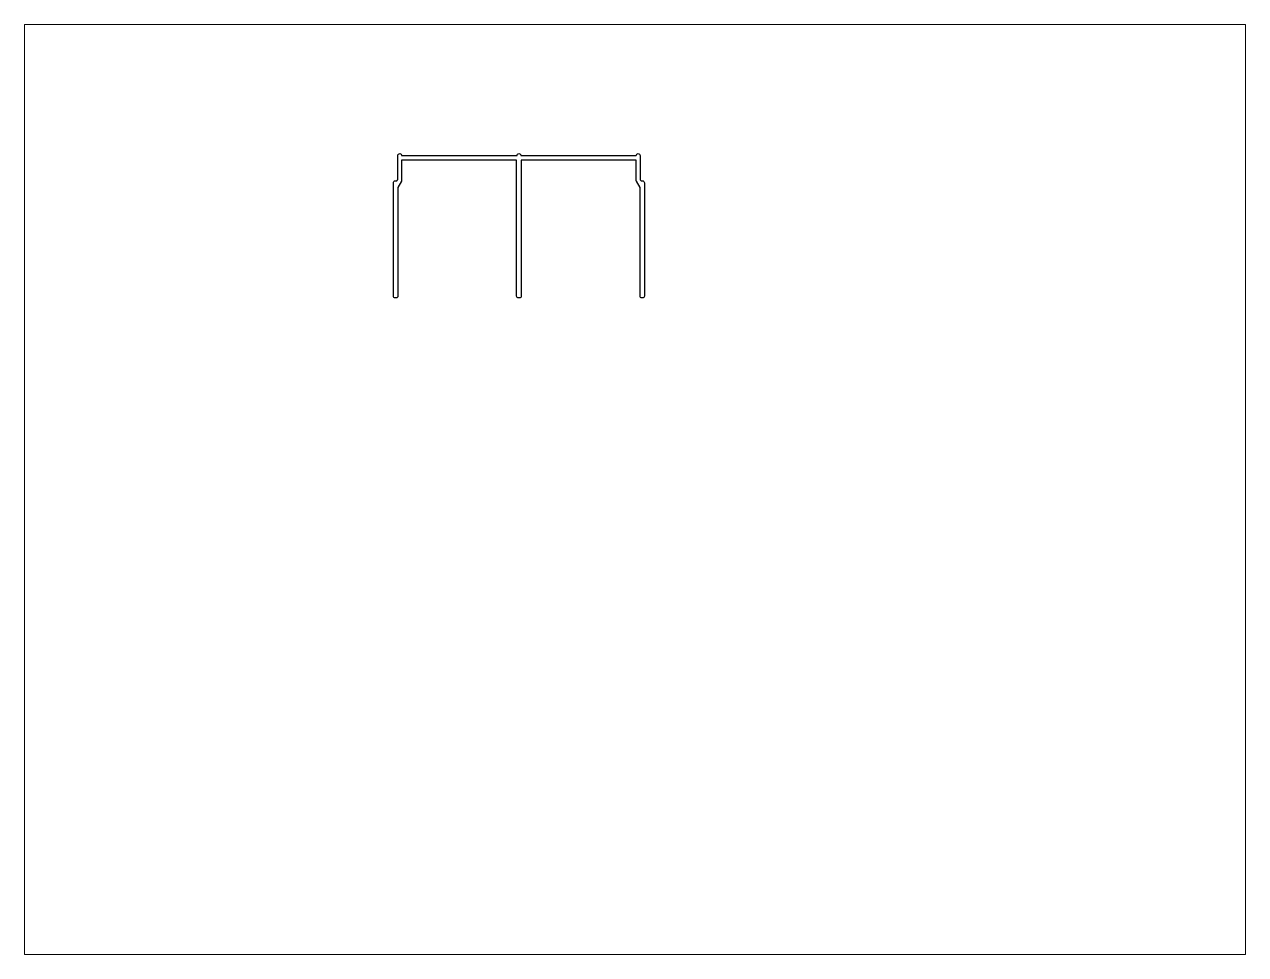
# Paper-space layout 'Layout1' of a CAD drawing. Extents: x 27 to 240, y 20 to 183.
# The model-space entities are those that its viewports show. They can reach past a viewport. Long polylines and large blocks are cut down to what shows.
import ezdxf

# ---------------------------------------------------------------- set-up
doc = ezdxf.new("R2010")
doc.units = 0
doc.header["$LTSCALE"] = 15
doc.layers.get('0').update_dxf_attribs({"linetype": 'CONTINUOUS'})
doc.layers.add('ZARYS', color=7, linetype='CONTINUOUS')

msp = doc.modelspace()

# ---------------------------------------------------------------- linework, layer by layer
at = {"layer": 'ZARYS'}
msp.add_lwpolyline([(192.1, 191.42), (192.1, 206.62), (192.1, 225.74), (190.94, 227.75, -0.131652), (190.9, 227.9), (190.9, 234.32), (154.6, 234.32), (154.6, 191.42, -0.414214), (154, 190.82), (153.85, 190.82), (153.7, 190.82, -0.414214), (153.1, 191.42), (153.1, 234.32), (116.8, 234.32), (116.8, 227.9, -0.131652), (116.76, 227.75), (115.6, 225.74), (115.6, 206.62), (115.6, 191.42, -0.414214), (115, 190.82), (114.8, 190.82, -0.414214), (114.2, 191.42), (114.2, 227.22, -0.414214), (114.8, 227.82), (115, 227.82, 0.414214), (115.6, 228.42), (115.6, 235.82, -0.414214), (116.2, 236.42), (116.2, 236.42, -0.414214), (116.8, 235.82), (116.8, 235.82), (153.25, 235.82, -0.414214), (153.85, 236.42, -0.414214), (154.45, 235.82), (154.45, 235.82), (190.9, 235.82, -0.414214), (191.5, 236.42, -0.414214), (192.1, 235.82), (192.1, 235.82), (192.1, 228.42, 0.414214), (192.7, 227.82), (192.9, 227.82, -0.414214), (193.5, 227.22), (193.5, 191.42, -0.414214), (192.9, 190.82), (192.7, 190.82, -0.414214)], format="xyb", close=True, dxfattribs=at)

psp = doc.layouts.get("Layout1")

# ---------------------------------------------------------------- viewports
at = {"layer": '0', "color": 0, "linetype": 'BYBLOCK', "ltscale": 0.05}
psp.add_viewport(center=(133.35, 101.6), size=(213.36, 162.56), view_center_point=(190.51, 130.3), view_height=293.8955, dxfattribs=at)

doc.saveas('drawing.dxf')
